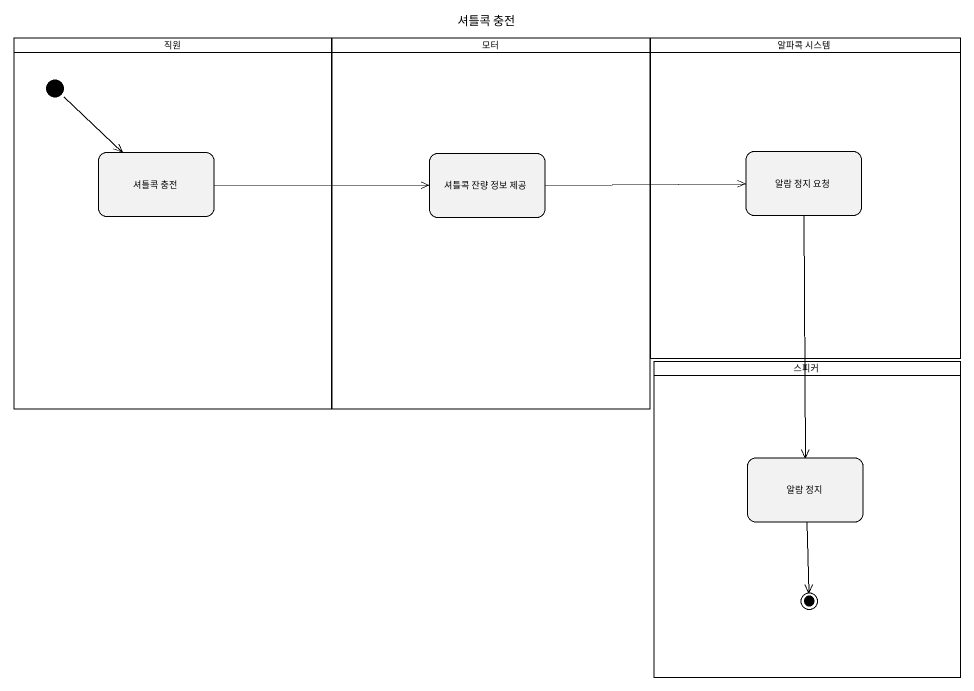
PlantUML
@startuml
title 셔틀콕 충전
hide empty description
state 직원 <<partition>> {
  state "셔틀콕 충전" as 셔틀콕_충전
  [*] --> 셔틀콕_충전
}
state 모터 <<partition>> {
  state "셔틀콕 잔량 정보 제공" as 셔틀콕_잔량_정보_제공
}
state "알파콕 시스템" as 알파콕_시스템 <<partition>> {
  state "알람 정지 요청" as 알람_정지_요청
}
state 스피커 <<partition>> {
  state "알람 정지" as 알람_정지
  알람_정지 --> [*]
}
셔틀콕_충전 -right-> 셔틀콕_잔량_정보_제공
셔틀콕_잔량_정보_제공 -right-> 알람_정지_요청
알람_정지_요청 --> 알람_정지
@enduml
